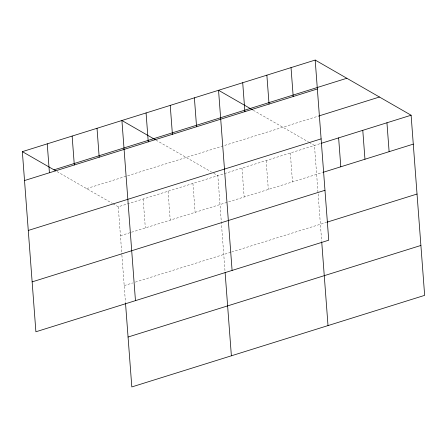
<?xml version="1.0" encoding="UTF-8"?>
<svg xmlns="http://www.w3.org/2000/svg" width="447" height="447" viewBox="0 0 447 447"><rect width="100%" height="100%" fill="white"/><g stroke="black" fill="none" stroke-linecap="round" stroke-linejoin="round"><path stroke-width="0.34" stroke-dasharray="2.23 1.68" d="M86.617 188.595L318.728 116.008M112.99 203.765L118.271 206.793L320.996 143.398M120.444 235.698L130.921 232.423M131.58 232.216L322.516 172.508M124.193 285.611L132.709 282.945M135.329 282.124L230.943 252.225M231.596 252.024L326.271 222.416M253.225 110.219L308.609 142.068M309.195 142.409L314.47 145.443L321.7 241.626M155.981 140.095L211.386 171.95M213.727 173.302L217.834 175.66L225.064 271.843M57.02 171.575L112.409 203.424M290.31 152.997L292.483 181.901M266.149 160.551L268.323 189.455M241.995 168.106L244.163 197.01M192.942 183.443L195.115 212.347M168.05 191.227L170.223 220.131M143.157 199.01L145.331 227.914M118.271 206.793L121.847 254.416M121.902 255.108L125.451 302.284"/><path stroke-width="0.67" d="M315.185 60.06L328.729 240.207L35.894 331.78L22.35 151.639L315.185 60.06L411.106 115.22L424.65 295.361L131.815 386.94L125.501 302.982M54.003 169.838L346.838 78.264M24.524 180.543L317.359 88.964M318.728 116.008L379.453 97.016M28.278 230.451L321.114 138.872M320.996 143.398L411.106 115.22M323.17 172.302L413.279 144.124M32.145 281.873L324.98 190.293M326.925 222.209L417.029 194.032M128.06 337.032L420.895 245.453M252.616 109.873L218.549 90.283L232.094 270.424M155.377 139.743L121.914 120.5L135.458 300.647M22.35 151.639L55.814 170.883M386.946 122.774L389.119 151.678M362.785 130.328L364.959 159.233M338.63 137.883L340.804 166.787M321.756 242.319L328.014 325.584M291.025 67.614L293.198 96.518M266.87 75.169L269.044 104.073M242.71 82.729L244.883 111.627M225.115 272.541L231.378 355.801M194.389 97.837L196.563 126.741M170.234 105.391L172.408 134.296M146.074 112.946L148.248 141.85M97.021 128.283L99.195 157.188M72.135 136.067L74.308 164.971M47.242 143.856L49.416 172.754"/></g></svg>
